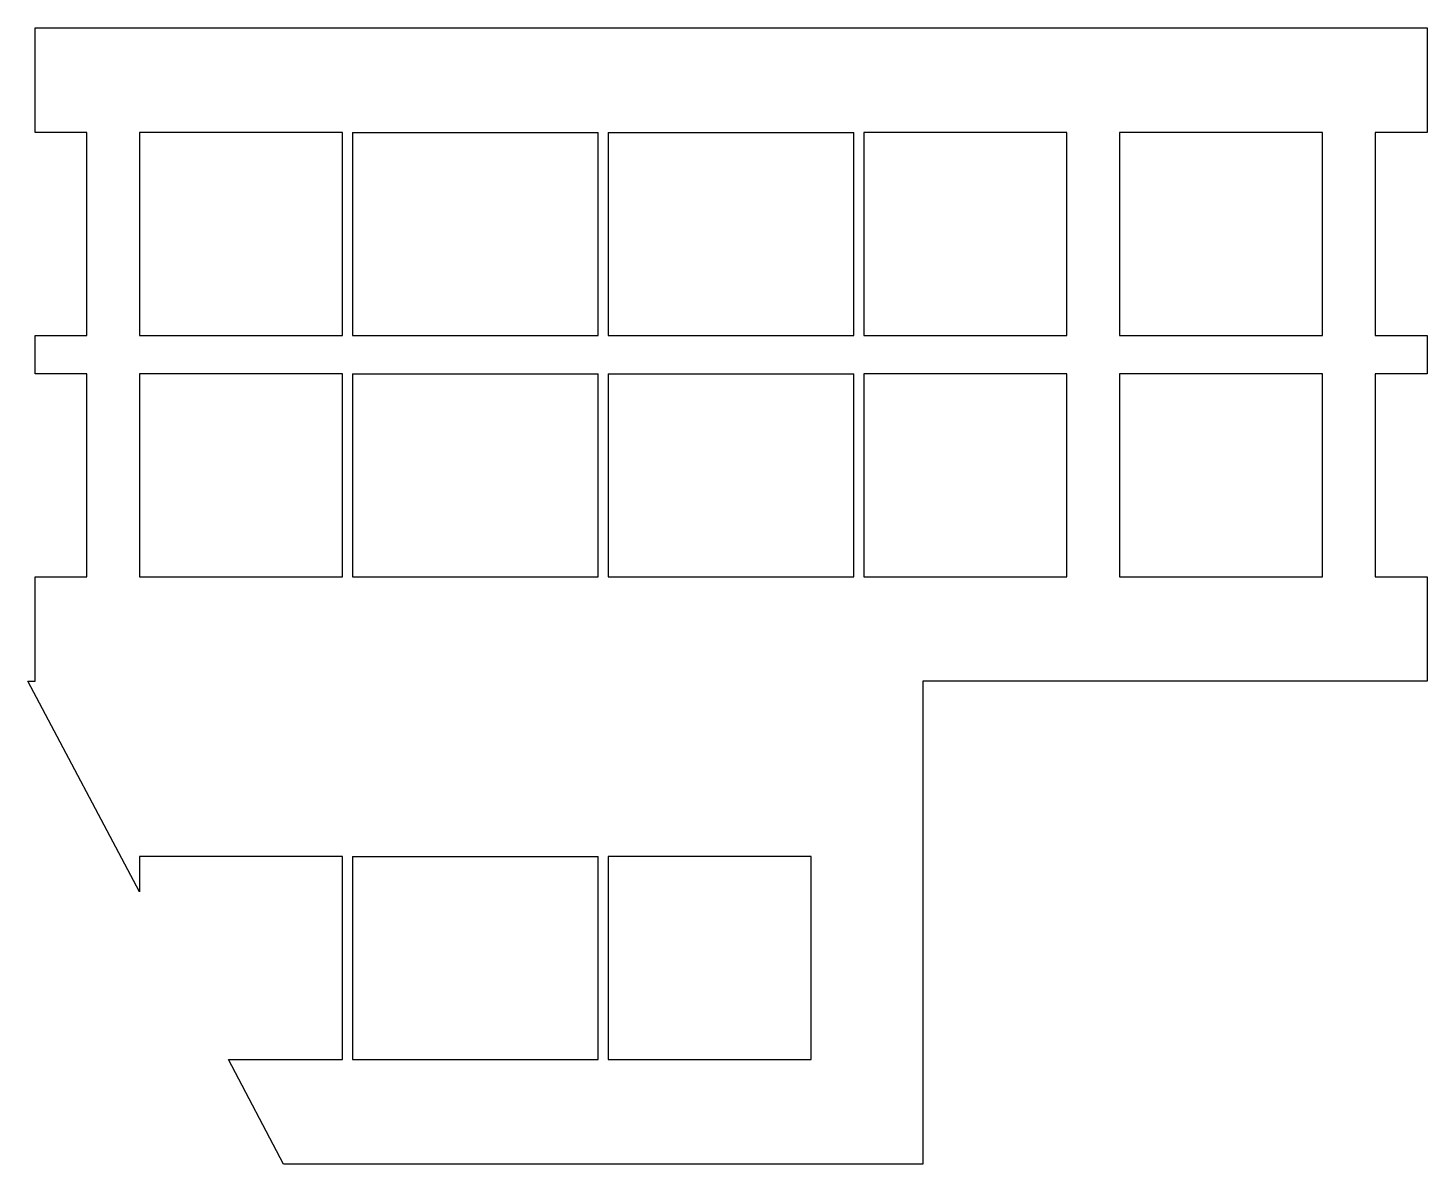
# Model space of a CAD drawing. Header units: millimetres. Extents: x 139 to 237.5, y -148.5 to -68.5.
import ezdxf

# ---------------------------------------------------------------- set-up
doc = ezdxf.new("R2010")
doc.units = ezdxf.units.MM

msp = doc.modelspace()

# ---------------------------------------------------------------- linework, layer by layer
for p, q in [((139.5, -75.85), (139.5, -68.5)), ((139.5, -68.5), (237.5, -68.5)), ((237.5, -68.5), (237.5, -75.85)), ((143.15, -75.85), (139.5, -75.85)), ((143.15, -90.15), (143.15, -75.85)), ((161.15, -75.85), (146.85, -75.85)), ((146.85, -75.85), (146.85, -90.15)), ((161.15, -90.15), (161.15, -75.85)), ((161.85, -75.85), (179.15, -75.85)), ((161.85, -75.85), (161.85, -90.15)), ((179.15, -90.15), (179.15, -75.85)), ((179.85, -75.85), (197.15, -75.85)), ((179.85, -75.85), (179.85, -90.15)), ((197.15, -90.15), (197.15, -75.85)), ((212.15, -75.85), (197.85, -75.85)), ((197.85, -75.85), (197.85, -90.15)), ((212.15, -90.15), (212.15, -75.85)), ((230.15, -75.85), (215.85, -75.85)), ((215.85, -75.85), (215.85, -90.15)), ((230.15, -90.15), (230.15, -75.85)), ((237.5, -75.85), (233.85, -75.85)), ((233.85, -75.85), (233.85, -90.15)), ((139.5, -92.85), (139.5, -90.15)), ((139.5, -90.15), (143.15, -90.15)), ((146.85, -90.15), (161.15, -90.15)), ((161.85, -90.15), (179.15, -90.15)), ((179.85, -90.15), (197.15, -90.15)), ((197.85, -90.15), (212.15, -90.15)), ((215.85, -90.15), (230.15, -90.15)), ((233.85, -90.15), (237.5, -90.15)), ((237.5, -90.15), (237.5, -92.85)), ((143.15, -92.85), (139.5, -92.85)), ((143.15, -107.15), (143.15, -92.85)), ((161.15, -92.85), (146.85, -92.85)), ((146.85, -92.85), (146.85, -107.15)), ((161.15, -107.15), (161.15, -92.85)), ((161.85, -92.85), (179.15, -92.85)), ((161.85, -92.85), (161.85, -107.15)), ((179.15, -107.15), (179.15, -92.85)), ((179.85, -92.85), (197.15, -92.85)), ((179.85, -92.85), (179.85, -107.15)), ((197.15, -107.15), (197.15, -92.85)), ((212.15, -92.85), (197.85, -92.85)), ((197.85, -92.85), (197.85, -107.15)), ((212.15, -107.15), (212.15, -92.85)), ((230.15, -92.85), (215.85, -92.85)), ((215.85, -92.85), (215.85, -107.15)), ((230.15, -107.15), (230.15, -92.85)), ((237.5, -92.85), (233.85, -92.85)), ((233.85, -92.85), (233.85, -107.15)), ((139.5, -114.5), (139.5, -107.15)), ((139.5, -107.15), (143.15, -107.15)), ((146.85, -107.15), (161.15, -107.15)), ((161.85, -107.15), (179.15, -107.15)), ((179.85, -107.15), (197.15, -107.15)), ((197.85, -107.15), (212.15, -107.15)), ((215.85, -107.15), (230.15, -107.15)), ((233.85, -107.15), (237.5, -107.15)), ((237.5, -107.15), (237.5, -114.5)), ((146.85, -129.328), (139, -114.5)), ((139, -114.5), (139.5, -114.5)), ((237.5, -114.5), (202, -114.5)), ((202, -114.5), (202, -148.5)), ((161.15, -126.85), (146.85, -126.85)), ((146.85, -126.85), (146.85, -129.328)), ((161.15, -141.15), (161.15, -126.85)), ((161.85, -126.85), (179.15, -126.85)), ((161.85, -126.85), (161.85, -141.15)), ((179.15, -141.15), (179.15, -126.85)), ((194.15, -126.85), (179.85, -126.85)), ((179.85, -126.85), (179.85, -141.15)), ((194.15, -141.15), (194.15, -126.85)), ((157, -148.5), (153.109, -141.15)), ((153.109, -141.15), (161.15, -141.15)), ((161.85, -141.15), (179.15, -141.15)), ((179.85, -141.15), (194.15, -141.15)), ((202, -148.5), (157, -148.5))]:
    msp.add_line(p, q)

doc.saveas('drawing.dxf')
